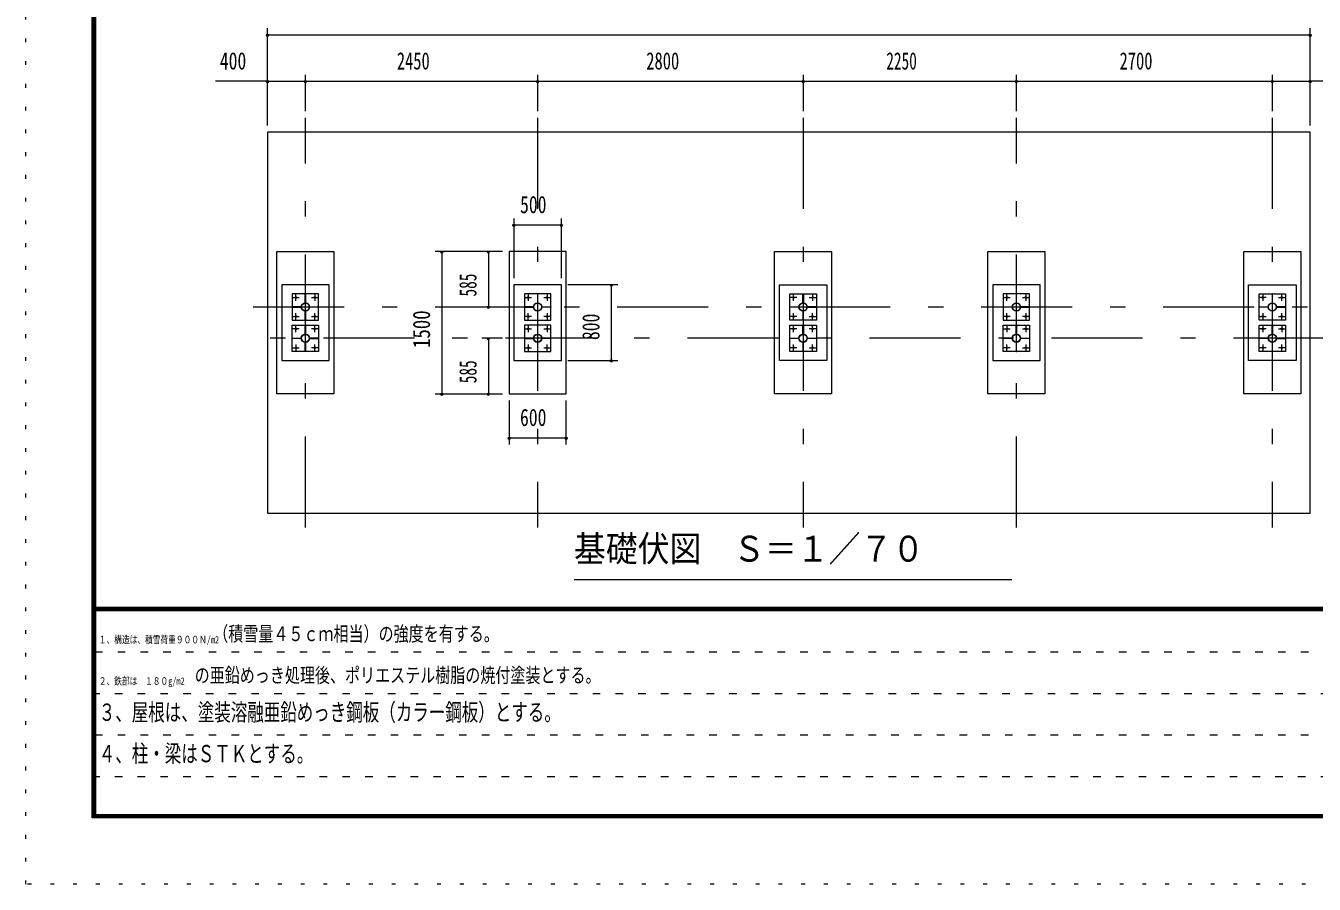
# Model space of a CAD drawing. Units: millimetres, scale not verified, with parts at other scales. Extents: x -31547 to 31550, y -14700 to 14700.
# Drawn here: x -10030 to 3561, y -14700 to -5647 of the extents above; entities that cross this region are included whole.
import ezdxf
from ezdxf.enums import TextEntityAlignment as Align

# ---------------------------------------------------------------- set-up
doc = ezdxf.new("R2010")
doc.units = ezdxf.units.MM
doc.header["$LTSCALE"] = 80
for name, pattern in [('USER1', [3, 1, -2]), ('USER3', [24, 12, -5, 2, -5]), ('USER4', [3, 0.5, -2.5])]:
    doc.linetypes.add(name, pattern=pattern)
doc.layers.add('0-1_0-F1TEXT', color=7, linetype='Continuous')
for name, color, linetype, lineweight in [('0-2_1-07BOLD', 7, 'Continuous', 18), ('0-3_1-27CENTER', 3, 'USER3', 18), ('0-5_1-57DIM', 3, 'Continuous', 18), ('0-C_F-F1PAPER', 5, 'Continuous', 18), ('0-D_F-E_J_ADD', 5, 'USER4', 18)]:
    doc.layers.add(name, color=color, linetype=linetype, lineweight=lineweight)
doc.styles.add('ＭＳ ゴシック', font='')
doc.styles.get('ＭＳ ゴシック').set_extended_font_data('MS Gothic')

msp = doc.modelspace()

# ---------------------------------------------------------------- linework, layer by layer
at = {"layer": '0-2_1-07BOLD'}
for p, q in [((-7083.59, -8547.91), (-7077.59, -8547.91)), ((-4633.59, -8547.91), (-4627.59, -8547.91)), ((-1833.59, -8547.91), (-1827.59, -8547.91)), ((422.41, -8547.91), (416.41, -8547.91)), ((3116.41, -8547.91), (3122.41, -8547.91)), ((-7145.14, -8615.46), (-7145.14, -8609.46)), ((-7077.59, -8677.01), (-7083.59, -8677.01)), ((-7016.04, -8609.46), (-7016.04, -8615.46)), ((-4695.14, -8615.46), (-4695.14, -8609.46)), ((-4627.59, -8677.01), (-4633.59, -8677.01)), ((-4566.04, -8609.46), (-4566.04, -8615.46)), ((-1895.14, -8615.46), (-1895.14, -8609.46)), ((-1827.59, -8677.01), (-1833.59, -8677.01)), ((-1766.04, -8609.46), (-1766.04, -8615.46)), ((354.86, -8609.46), (354.86, -8615.46)), ((416.41, -8677.01), (422.41, -8677.01)), ((483.96, -8615.46), (483.96, -8609.46)), ((3054.86, -8615.46), (3054.86, -8609.46)), ((3122.41, -8677.01), (3116.41, -8677.01)), ((3183.96, -8609.46), (3183.96, -8615.46)), ((-7145.14, -8945.46), (-7145.14, -8939.46)), ((-7083.59, -8877.91), (-7077.59, -8877.91)), ((-7016.04, -8939.46), (-7016.04, -8945.46)), ((-4695.14, -8945.46), (-4695.14, -8939.46)), ((-4633.59, -8877.91), (-4627.59, -8877.91)), ((-4566.04, -8939.46), (-4566.04, -8945.46)), ((-1895.14, -8945.46), (-1895.14, -8939.46)), ((-1833.59, -8877.91), (-1827.59, -8877.91)), ((-1766.04, -8939.46), (-1766.04, -8945.46)), ((354.86, -8945.46), (354.86, -8939.46)), ((416.41, -8877.91), (422.41, -8877.91)), ((483.96, -8939.46), (483.96, -8945.46)), ((3054.86, -8945.46), (3054.86, -8939.46)), ((3116.41, -8877.91), (3122.41, -8877.91)), ((3183.96, -8939.46), (3183.96, -8945.46)), ((-7077.59, -9007.01), (-7083.59, -9007.01)), ((-4627.59, -9007.01), (-4633.59, -9007.01)), ((-1827.59, -9007.01), (-1833.59, -9007.01)), ((422.41, -9007.01), (416.41, -9007.01)), ((3122.41, -9007.01), (3116.41, -9007.01))]:
    msp.add_line(p, q, dxfattribs=at)
for points in [[(-7480.59, -6767.46), (-7480.59, -10787.46), (3519.41, -10787.46), (3519.41, -6767.46)], [(-7380.59, -8027.46), (-6780.59, -8027.46), (-6780.59, -9527.46), (-7380.59, -9527.46)], [(-4930.59, -8027.46), (-4930.59, -9527.46), (-4330.59, -9527.46), (-4330.59, -8027.46)], [(-2130.59, -8027.46), (-1530.59, -8027.46), (-1530.59, -9527.46), (-2130.59, -9527.46)], [(119.41, -8027.46), (719.41, -8027.46), (719.41, -9527.46), (119.41, -9527.46)], [(2819.41, -8027.46), (3419.41, -8027.46), (3419.41, -9527.46), (2819.41, -9527.46)], [(-7330.59, -8377.46), (-7330.59, -9177.46), (-6830.59, -9177.46), (-6830.59, -8377.46)], [(-4880.59, -8377.46), (-4880.59, -9177.46), (-4380.59, -9177.46), (-4380.59, -8377.46)], [(-2080.59, -8377.46), (-1580.59, -8377.46), (-1580.59, -9177.46), (-2080.59, -9177.46)], [(169.41, -8377.46), (169.41, -9177.46), (669.41, -9177.46), (669.41, -8377.46)], [(2869.41, -8377.46), (3369.41, -8377.46), (3369.41, -9177.46), (2869.41, -9177.46)], [(-7220.59, -8472.46), (-7220.59, -8752.46), (-6940.59, -8752.46), (-6940.59, -8472.46)], [(-7083.59, -8472.91), (-7077.59, -8472.91), (-7077.59, -8567.91), (-7083.59, -8567.91)], [(-4770.59, -8752.46), (-4490.59, -8752.46), (-4490.59, -8472.46), (-4770.59, -8472.46)], [(-4633.59, -8567.91), (-4627.59, -8567.91), (-4627.59, -8472.91), (-4633.59, -8472.91)], [(-1970.59, -8472.46), (-1690.59, -8472.46), (-1690.59, -8752.46), (-1970.59, -8752.46)], [(-1833.59, -8472.91), (-1827.59, -8472.91), (-1827.59, -8567.91), (-1833.59, -8567.91)], [(279.41, -8752.46), (559.41, -8752.46), (559.41, -8472.46), (279.41, -8472.46)], [(422.41, -8567.91), (422.41, -8472.91), (416.41, -8472.91), (416.41, -8567.91)], [(2979.41, -8472.46), (3259.41, -8472.46), (3259.41, -8752.46), (2979.41, -8752.46)], [(3116.41, -8472.91), (3116.41, -8567.91), (3122.41, -8567.91), (3122.41, -8472.91)], [(-7125.14, -8615.46), (-7125.14, -8609.46), (-7220.14, -8609.46), (-7220.14, -8615.46)], [(-7077.59, -8657.01), (-7077.59, -8752.01), (-7083.59, -8752.01), (-7083.59, -8657.01)], [(-7036.04, -8609.46), (-6941.04, -8609.46), (-6941.04, -8615.46), (-7036.04, -8615.46)], [(-4675.14, -8609.46), (-4770.14, -8609.46), (-4770.14, -8615.46), (-4675.14, -8615.46)], [(-4633.59, -8752.01), (-4627.59, -8752.01), (-4627.59, -8657.01), (-4633.59, -8657.01)], [(-4586.04, -8609.46), (-4491.04, -8609.46), (-4491.04, -8615.46), (-4586.04, -8615.46)], [(-1875.14, -8615.46), (-1970.14, -8615.46), (-1970.14, -8609.46), (-1875.14, -8609.46)], [(-1827.59, -8657.01), (-1833.59, -8657.01), (-1833.59, -8752.01), (-1827.59, -8752.01)], [(-1786.04, -8609.46), (-1786.04, -8615.46), (-1691.04, -8615.46), (-1691.04, -8609.46)], [(374.86, -8609.46), (374.86, -8615.46), (279.86, -8615.46), (279.86, -8609.46)], [(416.41, -8752.01), (422.41, -8752.01), (422.41, -8657.01), (416.41, -8657.01)], [(463.96, -8615.46), (558.96, -8615.46), (558.96, -8609.46), (463.96, -8609.46)], [(3074.86, -8615.46), (2979.86, -8615.46), (2979.86, -8609.46), (3074.86, -8609.46)], [(3122.41, -8657.01), (3116.41, -8657.01), (3116.41, -8752.01), (3122.41, -8752.01)], [(3163.96, -8609.46), (3163.96, -8615.46), (3258.96, -8615.46), (3258.96, -8609.46)], [(-7220.59, -8802.46), (-6940.59, -8802.46), (-6940.59, -9082.46), (-7220.59, -9082.46)], [(-7083.59, -8802.91), (-7077.59, -8802.91), (-7077.59, -8897.91), (-7083.59, -8897.91)], [(-4770.59, -8802.46), (-4770.59, -9082.46), (-4490.59, -9082.46), (-4490.59, -8802.46)], [(-4633.59, -8802.91), (-4633.59, -8897.91), (-4627.59, -8897.91), (-4627.59, -8802.91)], [(-1970.59, -8802.46), (-1690.59, -8802.46), (-1690.59, -9082.46), (-1970.59, -9082.46)], [(-1833.59, -8802.91), (-1827.59, -8802.91), (-1827.59, -8897.91), (-1833.59, -8897.91)], [(279.41, -8802.46), (559.41, -8802.46), (559.41, -9082.46), (279.41, -9082.46)], [(416.41, -8802.91), (422.41, -8802.91), (422.41, -8897.91), (416.41, -8897.91)], [(2979.41, -8802.46), (3259.41, -8802.46), (3259.41, -9082.46), (2979.41, -9082.46)], [(3116.41, -8802.91), (3122.41, -8802.91), (3122.41, -8897.91), (3116.41, -8897.91)], [(-7125.14, -8945.46), (-7220.14, -8945.46), (-7220.14, -8939.46), (-7125.14, -8939.46)], [(-7036.04, -8939.46), (-7036.04, -8945.46), (-6941.04, -8945.46), (-6941.04, -8939.46)], [(-4675.14, -8945.46), (-4675.14, -8939.46), (-4770.14, -8939.46), (-4770.14, -8945.46)], [(-4586.04, -8939.46), (-4491.04, -8939.46), (-4491.04, -8945.46), (-4586.04, -8945.46)], [(-1875.14, -8945.46), (-1970.14, -8945.46), (-1970.14, -8939.46), (-1875.14, -8939.46)], [(-1786.04, -8939.46), (-1691.04, -8939.46), (-1691.04, -8945.46), (-1786.04, -8945.46)], [(374.86, -8945.46), (279.86, -8945.46), (279.86, -8939.46), (374.86, -8939.46)], [(463.96, -8939.46), (558.96, -8939.46), (558.96, -8945.46), (463.96, -8945.46)], [(3074.86, -8945.46), (2979.86, -8945.46), (2979.86, -8939.46), (3074.86, -8939.46)], [(3163.96, -8939.46), (3163.96, -8945.46), (3258.96, -8945.46), (3258.96, -8939.46)], [(-7077.59, -8987.01), (-7077.59, -9082.01), (-7083.59, -9082.01), (-7083.59, -8987.01)], [(-4627.59, -8987.01), (-4633.59, -8987.01), (-4633.59, -9082.01), (-4627.59, -9082.01)], [(-1827.59, -8987.01), (-1833.59, -8987.01), (-1833.59, -9082.01), (-1827.59, -9082.01)], [(422.41, -8987.01), (416.41, -8987.01), (416.41, -9082.01), (422.41, -9082.01)], [(3122.41, -8987.01), (3116.41, -8987.01), (3116.41, -9082.01), (3122.41, -9082.01)]]:
    msp.add_lwpolyline(points, close=True, dxfattribs=at)
for centre, radius in [((-7180.59, -8512.46), 8), ((-6980.59, -8512.46), 8), ((-4730.59, -8512.46), 8), ((-4530.59, -8512.46), 8), ((-1930.59, -8512.46), 8), ((-1730.59, -8512.46), 8), ((319.41, -8512.46), 8), ((519.41, -8512.46), 8), ((3019.41, -8512.46), 8), ((3219.41, -8512.46), 8), ((-7080.59, -8612.46), 44.55), ((-7080.59, -8612.46), 40.35), ((-4630.59, -8612.46), 44.55), ((-4630.59, -8612.46), 40.35), ((-1830.59, -8612.46), 44.55), ((-1830.59, -8612.46), 40.35), ((419.41, -8612.46), 44.55), ((419.41, -8612.46), 40.35), ((3119.41, -8612.46), 44.55), ((3119.41, -8612.46), 40.35), ((-7180.59, -8712.46), 8), ((-6980.59, -8712.46), 8), ((-4730.59, -8712.46), 8), ((-4530.59, -8712.46), 8), ((-1930.59, -8712.46), 8), ((-1730.59, -8712.46), 8), ((319.41, -8712.46), 8), ((519.41, -8712.46), 8), ((3019.41, -8712.46), 8), ((3219.41, -8712.46), 8), ((-7180.59, -8842.46), 8), ((-7080.59, -8942.46), 44.55), ((-7080.59, -8942.46), 40.35), ((-6980.59, -8842.46), 8), ((-4730.59, -8842.46), 8), ((-4630.59, -8942.46), 44.55), ((-4630.59, -8942.46), 40.35), ((-4530.59, -8842.46), 8), ((-1930.59, -8842.46), 8), ((-1830.59, -8942.46), 44.55), ((-1830.59, -8942.46), 40.35), ((-1730.59, -8842.46), 8), ((319.41, -8842.46), 8), ((419.41, -8942.46), 44.55), ((419.41, -8942.46), 40.35), ((519.41, -8842.46), 8), ((3019.41, -8842.46), 8), ((3119.41, -8942.46), 44.55), ((3119.41, -8942.46), 40.35), ((3219.41, -8842.46), 8), ((-7180.59, -9042.46), 8), ((-6980.59, -9042.46), 8), ((-4730.59, -9042.46), 8), ((-4530.59, -9042.46), 8), ((-1930.59, -9042.46), 8), ((-1730.59, -9042.46), 8), ((319.41, -9042.46), 8), ((519.41, -9042.46), 8), ((3019.41, -9042.46), 8), ((3219.41, -9042.46), 8)]:
    msp.add_circle(centre, radius, dxfattribs=at)
at = {"layer": '0-3_1-27CENTER'}
for p, q in [((-7080.59, -10937.46), (-7080.59, -6617.46)), ((-4630.59, -6617.46), (-4630.59, -10937.46)), ((-1830.59, -6617.46), (-1830.59, -10937.46)), ((419.41, -10937.46), (419.41, -6617.46)), ((3119.41, -6617.46), (3119.41, -10937.46)), ((-7214.73, -8512.46), (-7146.45, -8512.46)), ((-7180.59, -8546.6), (-7180.59, -8478.31)), ((-7014.74, -8512.46), (-6946.45, -8512.46)), ((-6980.59, -8478.31), (-6980.59, -8546.6)), ((-4764.73, -8512.46), (-4696.44, -8512.46)), ((-4730.59, -8478.31), (-4730.59, -8546.6)), ((-4564.73, -8512.46), (-4496.44, -8512.46)), ((-4530.59, -8478.31), (-4530.59, -8546.6)), ((-1896.44, -8512.46), (-1964.73, -8512.46)), ((-1930.59, -8546.6), (-1930.59, -8478.31)), ((-1764.73, -8512.46), (-1696.44, -8512.46)), ((-1730.59, -8478.31), (-1730.59, -8546.6)), ((285.27, -8512.46), (353.56, -8512.46)), ((319.41, -8546.6), (319.41, -8478.31)), ((485.27, -8512.46), (553.56, -8512.46)), ((519.41, -8478.31), (519.41, -8546.6)), ((3053.55, -8512.46), (2985.27, -8512.46)), ((3019.41, -8478.31), (3019.41, -8546.6)), ((3185.27, -8512.46), (3253.55, -8512.46)), ((3219.41, -8546.6), (3219.41, -8478.31)), ((-7630.59, -8612.46), (3669.41, -8612.46)), ((-7180.59, -8746.6), (-7180.59, -8678.31)), ((-6980.59, -8746.6), (-6980.59, -8678.31)), ((-4730.59, -8746.6), (-4730.59, -8678.31)), ((-4530.59, -8678.31), (-4530.59, -8746.6)), ((-1930.59, -8746.6), (-1930.59, -8678.31)), ((-1730.59, -8746.6), (-1730.59, -8678.31)), ((319.41, -8746.6), (319.41, -8678.31)), ((519.41, -8678.31), (519.41, -8746.6)), ((3019.41, -8678.31), (3019.41, -8746.6)), ((3219.41, -8746.6), (3219.41, -8678.31)), ((-7214.73, -8712.46), (-7146.45, -8712.46)), ((-7180.59, -8876.6), (-7180.59, -8808.31)), ((-7014.74, -8712.46), (-6946.45, -8712.46)), ((-6980.59, -8876.6), (-6980.59, -8808.31)), ((-4696.44, -8712.46), (-4764.73, -8712.46)), ((-4730.59, -8808.31), (-4730.59, -8876.6)), ((-4496.44, -8712.46), (-4564.73, -8712.46)), ((-4530.59, -8808.31), (-4530.59, -8876.6)), ((-1896.44, -8712.46), (-1964.73, -8712.46)), ((-1930.59, -8876.6), (-1930.59, -8808.31)), ((-1764.73, -8712.46), (-1696.44, -8712.46)), ((-1730.59, -8876.6), (-1730.59, -8808.31)), ((353.56, -8712.46), (285.27, -8712.46)), ((319.41, -8808.31), (319.41, -8876.6)), ((553.56, -8712.46), (485.27, -8712.46)), ((519.41, -8808.31), (519.41, -8876.6)), ((2985.27, -8712.46), (3053.55, -8712.46)), ((3019.41, -8808.31), (3019.41, -8876.6)), ((3185.27, -8712.46), (3253.55, -8712.46)), ((3219.41, -8808.31), (3219.41, -8876.6)), ((3669.41, -8942.46), (-7630.59, -8942.46)), ((-7146.45, -8842.46), (-7214.73, -8842.46)), ((-6946.45, -8842.46), (-7014.74, -8842.46)), ((-4764.73, -8842.46), (-4696.44, -8842.46)), ((-4564.73, -8842.46), (-4496.44, -8842.46)), ((-1896.44, -8842.46), (-1964.73, -8842.46)), ((-1696.44, -8842.46), (-1764.73, -8842.46)), ((285.27, -8842.46), (353.56, -8842.46)), ((485.27, -8842.46), (553.56, -8842.46)), ((3053.55, -8842.46), (2985.27, -8842.46)), ((3185.27, -8842.46), (3253.55, -8842.46)), ((-7214.73, -9042.46), (-7146.45, -9042.46)), ((-7180.59, -9008.31), (-7180.59, -9076.6)), ((-6946.45, -9042.46), (-7014.74, -9042.46)), ((-6980.59, -9076.6), (-6980.59, -9008.31)), ((-4764.73, -9042.46), (-4696.44, -9042.46)), ((-4730.59, -9008.31), (-4730.59, -9076.6)), ((-4564.73, -9042.46), (-4496.44, -9042.46)), ((-4530.59, -9076.6), (-4530.59, -9008.31)), ((-1896.44, -9042.46), (-1964.73, -9042.46)), ((-1930.59, -9076.6), (-1930.59, -9008.31)), ((-1764.73, -9042.46), (-1696.44, -9042.46)), ((-1730.59, -9076.6), (-1730.59, -9008.31)), ((353.56, -9042.46), (285.27, -9042.46)), ((319.41, -9076.6), (319.41, -9008.31)), ((485.27, -9042.46), (553.56, -9042.46)), ((519.41, -9008.31), (519.41, -9076.6)), ((3053.55, -9042.46), (2985.27, -9042.46)), ((3019.41, -9008.31), (3019.41, -9076.6)), ((3253.55, -9042.46), (3185.27, -9042.46)), ((3219.41, -9076.6), (3219.41, -9008.31))]:
    msp.add_line(p, q, dxfattribs=at)
at = {"layer": '0-5_1-57DIM'}
for p, q in [((-7480.59, -6697.46), (-7480.59, -5672.46)), ((3519.41, -6697.46), (3519.41, -5672.46)), ((-7466.59, -5742.46), (-7494.59, -5742.46)), ((-7480.59, -5742.46), (3519.41, -5742.46)), ((3533.41, -5742.46), (3505.41, -5742.46)), ((-7480.59, -6232.46), (-8030.09, -6232.46)), ((-7466.59, -6232.46), (-7494.59, -6232.46)), ((-7480.59, -6232.46), (-7080.59, -6232.46)), ((-7066.59, -6232.46), (-7094.59, -6232.46)), ((-7080.59, -6547.46), (-7080.59, -6162.46)), ((-7080.59, -6232.46), (-4630.59, -6232.46)), ((-4616.59, -6232.46), (-4644.59, -6232.46)), ((-4630.59, -6162.46), (-4630.59, -6547.46)), ((-4630.59, -6232.46), (-1830.59, -6232.46)), ((-1816.59, -6232.46), (-1844.59, -6232.46)), ((-1830.59, -6162.46), (-1830.59, -6547.46)), ((-1830.59, -6232.46), (419.41, -6232.46)), ((433.41, -6232.46), (405.41, -6232.46)), ((419.41, -6547.46), (419.41, -6162.46)), ((419.41, -6232.46), (3119.41, -6232.46)), ((3133.41, -6232.46), (3105.41, -6232.46)), ((3119.41, -6162.46), (3119.41, -6547.46)), ((3119.41, -6232.46), (3519.41, -6232.46)), ((3533.41, -6232.46), (3505.41, -6232.46)), ((4068.91, -6232.46), (3519.41, -6232.46)), ((-4880.59, -7677.46), (-4880.59, -8307.46)), ((-4380.59, -8307.46), (-4380.59, -7677.46)), ((-4866.59, -7747.46), (-4894.59, -7747.46)), ((-4880.59, -7747.46), (-4380.59, -7747.46)), ((-4366.59, -7747.46), (-4394.59, -7747.46)), ((-5000.59, -8027.46), (-5710.59, -8027.46)), ((-5626.59, -8027.46), (-5654.59, -8027.46)), ((-5640.59, -8027.46), (-5640.59, -9527.46)), ((-5136.59, -8027.46), (-5164.59, -8027.46)), ((-5150.59, -8027.46), (-5150.59, -8612.46)), ((-3783.66, -8377.46), (-4310.59, -8377.46)), ((-3839.66, -8377.46), (-3867.66, -8377.46)), ((-3853.66, -8377.46), (-3853.66, -9177.46)), ((-5220.59, -8612.46), (-5000.59, -8612.46)), ((-5136.59, -8612.46), (-5164.59, -8612.46)), ((-5000.59, -8942.46), (-5220.59, -8942.46)), ((-5136.59, -8942.46), (-5164.59, -8942.46)), ((-5150.59, -8942.46), (-5150.59, -9527.46)), ((-4310.59, -9177.46), (-3783.66, -9177.46)), ((-3839.66, -9177.46), (-3867.66, -9177.46)), ((-5710.59, -9527.46), (-5000.59, -9527.46)), ((-5626.59, -9527.46), (-5654.59, -9527.46)), ((-5136.59, -9527.46), (-5164.59, -9527.46)), ((-4930.59, -9597.46), (-4930.59, -10062.27)), ((-4330.59, -10062.27), (-4330.59, -9597.46)), ((-4916.59, -9992.27), (-4944.59, -9992.27)), ((-4930.59, -9992.27), (-4330.59, -9992.27)), ((-4316.59, -9992.27), (-4344.59, -9992.27)), ((-4246.72, -11487.46), (373.27, -11487.46))]:
    msp.add_line(p, q, dxfattribs=at)
for centre in [(-7480.59, -5742.46), (3519.41, -5742.46), (-7480.59, -6232.46), (-7080.59, -6232.46), (-4630.59, -6232.46), (-1830.59, -6232.46), (419.41, -6232.46), (3119.41, -6232.46), (3519.41, -6232.46), (-4880.59, -7747.46), (-4380.59, -7747.46), (-5640.59, -8027.46), (-5150.59, -8027.46), (-3853.66, -8377.46), (-5150.59, -8612.46), (-5150.59, -8942.46), (-3853.66, -9177.46), (-5640.59, -9527.46), (-5150.59, -9527.46), (-4930.59, -9992.27), (-4330.59, -9992.27)]:
    msp.add_arc(centre, 14, 180, 0, dxfattribs=at)
at = {"layer": '0-C_F-F1PAPER'}
for p, q in [((30814.95, -11781), (-9295.05, -11781)), ((-9295.05, -11784.5), (30814.95, -11784.5)), ((30814.95, -11788), (-9295.05, -11788)), ((-9295.05, -11791.5), (30814.95, -11791.5)), ((30814.95, -11795), (-9295.05, -11795)), ((-9295.05, -11798.5), (30814.95, -11798.5)), ((30814.95, -11802), (-9295.05, -11802)), ((-9295.05, -11805.5), (30814.95, -11805.5)), ((30814.95, -11809), (-9295.05, -11809)), ((-9295.05, -11812.5), (30814.95, -11812.5)), ((30814.95, -11816), (-9295.05, -11816))]:
    msp.add_line(p, q, dxfattribs=at)
at = {"layer": '0-C_F-F1PAPER', "color": 6, "linetype": 'USER1'}
for p, q in [((16219.96, -12252.8), (-9330.05, -12252.8)), ((-9330.05, -12689.6), (16219.96, -12689.6)), ((16219.96, -13126.4), (-9330.05, -13126.4)), ((-9330.05, -13563.2), (12708.76, -13563.2))]:
    msp.add_line(p, q, dxfattribs=at)
at = {"layer": '0-C_F-F1PAPER'}
for points in [[(30849.95, -14000), (-9330.05, -14000), (-9330.05, 14140), (30849.95, 14140)], [(30846.45, -13996.5), (30846.45, 14136.5), (-9326.55, 14136.5), (-9326.55, -13996.5)], [(30842.95, -13993), (30842.95, 14133), (-9323.05, 14133), (-9323.05, -13993)], [(30839.45, -13989.5), (-9319.55, -13989.5), (-9319.55, 14129.5), (30839.45, 14129.5)], [(30835.95, -13986), (30835.95, 14126), (-9316.05, 14126), (-9316.05, -13986)], [(30832.45, -13982.5), (-9312.55, -13982.5), (-9312.55, 14122.5), (30832.45, 14122.5)], [(30828.95, -13979), (30828.95, 14119), (-9309.05, 14119), (-9309.05, -13979)], [(30825.45, -13975.5), (-9305.55, -13975.5), (-9305.55, 14115.5), (30825.45, 14115.5)], [(30821.95, -13972), (-9302.05, -13972), (-9302.05, 14112), (30821.95, 14112)], [(30818.45, -13968.5), (-9298.55, -13968.5), (-9298.55, 14108.5), (30818.45, 14108.5)], [(30814.95, -13965), (30814.95, 14105), (-9295.05, 14105), (-9295.05, -13965)]]:
    msp.add_lwpolyline(points, close=True, dxfattribs=at)
at = {"layer": '0-D_F-E_J_ADD'}
msp.add_lwpolyline([(31549.95, -14700), (-10030.05, -14700), (-10030.05, 14700), (31549.95, 14700)], close=True, dxfattribs=at)

# ---------------------------------------------------------------- texts
at = {"layer": '0-1_0-F1TEXT', "style": 'ＭＳ ゴシック'}
for s, height, width, p in [('（積雪量４５ｃｍ相当）の強度を有する。', 155, 0.75, (-8052.56, -12182.8)), ('１、構造は、積雪荷重９００Ｎ/m2', 77.49, 0.75, (-9260.05, -12182.8)), ('\u3000の亜鉛めっき処理後、ポリエステル樹脂の焼付塗装とする。', 155, 0.75, (-8406.61, -12619.6)), ('２、鉄部は\u3000１８０g/m2', 77.49, 0.75, (-9260.05, -12619.6)), ('３、屋根は、塗装溶融亜鉛めっき鋼板（カラー鋼板）とする。', 182.3, 0.7, (-9260.05, -13031.53)), ('４、柱・梁はＳＴＫとする。', 182.3, 0.7, (-9260.05, -13468.33))]:
    msp.add_text(s, height=height, dxfattribs=dict(at, width=width)).set_placement(p, align=Align.BOTTOM_LEFT)
at = {"layer": '0-5_1-57DIM', "color": 7, "style": 'ＭＳ ゴシック'}
for s, height, width, p in [('400', 182.3, 0.75, (-7983.02, -6162.46)), ('2450', 182.3, 0.7, (-6116, -6162.46)), ('2800', 182.3, 0.7, (-3484.37, -6162.46)), ('2250', 182.3, 0.65, (-952.94, -6162.46)), ('2700', 182.3, 0.7, (1508.17, -6162.46)), ('500', 182.3, 0.75, (-4816.01, -7677.46)), ('600', 182.3, 0.75, (-4816.59, -9922.27)), ('基礎伏図\u3000Ｓ＝１／７０', 273.5, 0.9, (-4246.72, -11380.15))]:
    msp.add_text(s, height=height, dxfattribs=dict(at, width=width)).set_placement(p, align=Align.BOTTOM_LEFT)
for s, width, p in [('585', 0.65, (-5220.59, -8501.81)), ('1500', 0.8, (-5710.59, -9044.83)), ('800', 0.75, (-3923.66, -8961.43)), ('585', 0.65, (-5220.59, -9416.81))]:
    msp.add_text(s, height=182.3, rotation=90, dxfattribs=dict(at, width=width)).set_placement(p, align=Align.BOTTOM_LEFT)

doc.saveas('drawing.dxf')
